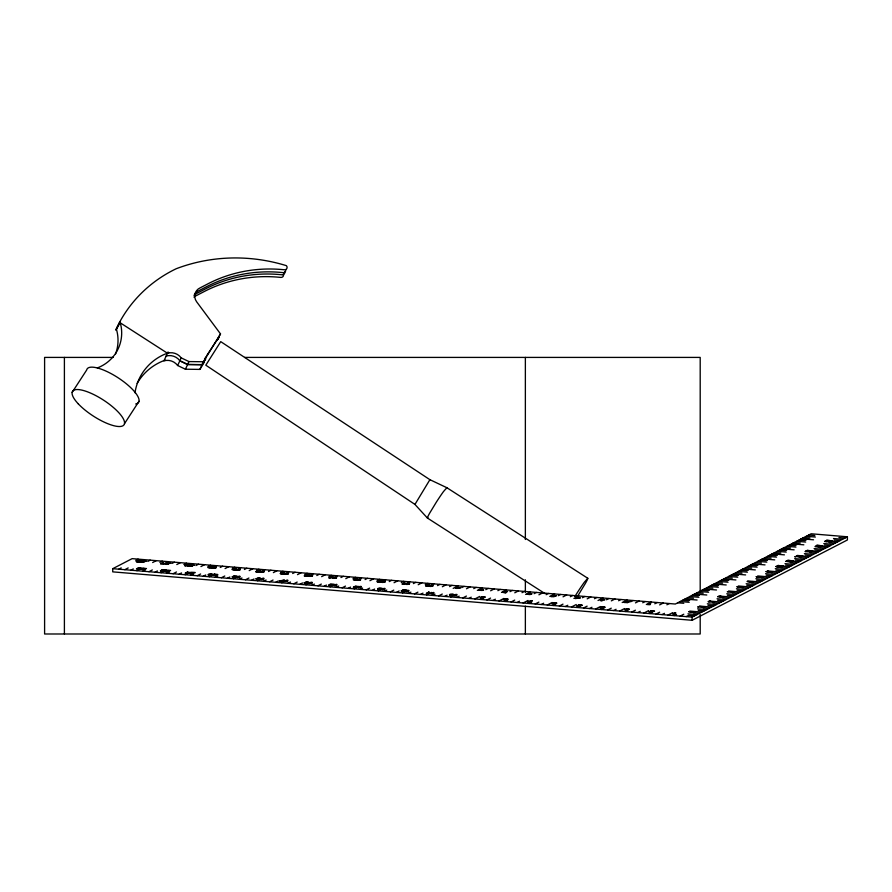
<?xml version="1.0" encoding="UTF-8"?>
<svg xmlns="http://www.w3.org/2000/svg" width="892" height="892" viewBox="0 0 892 892"><rect width="100%" height="100%" fill="white"/><g stroke="black" fill="none" stroke-linecap="round" stroke-linejoin="round"><path stroke-width="1.34" d="M545.045 593.626L427.413 518.04L414.88 504.37L205.807 365.185L220.737 341.636L429.899 479.684L446.87 487.712L587.795 578.272A19.379 1.115 -57.3 0 1 585.475 583.279L578.819 594.239A17.26 0.992 -57.3 0 1 577.537 596.213M429.621 480.297L429.899 479.684L415.115 504.158M216.979 340.276L220.502 333.898L196.641 301.786A9.845 9.366 25.6 0 1 200.377 287.737L207.78 283.901A135.829 129.106 25.6 0 1 284.403 269.785A2.564 2.442 25.6 0 0 286.377 265.66A166.904 158.642 25.6 0 0 176.17 268.748A136.922 130.154 25.6 0 0 119.517 322.347L115.949 329.995L119.996 321.767L121.145 326.617A40.709 38.713 25.6 0 1 97.328 367.939M166.113 356.098A12.098 11.496 25.6 0 1 179.805 360.714L181.176 357.859L188.948 361.572L203.443 361.751L220.502 333.898M181.176 357.859A12.098 11.496 25.6 0 0 167.484 353.243L163.916 360.881A12.098 11.496 25.6 0 1 177.62 365.497L179.85 360.836L187.621 364.56L202.105 364.739L205.662 358.941M179.805 360.714L187.576 364.438L188.948 361.572M177.62 365.497L185.391 369.221L187.621 364.56M187.576 364.438L202.071 364.616L203.443 361.751M185.391 369.221L199.875 369.399L202.105 364.739M218.061 339.216L219.109 336.797M216.834 340.61L217.771 338.837L206.676 355.663M202.071 364.616L205.617 358.818M217.046 340.365L219.176 336.886M199.875 369.399L204.145 362.431M204.502 359.197L206.063 356.644M574.816 596.57L577.314 592.622A17.26 0.992 -57.3 0 1 584.405 582.142L587.795 578.272M72.152 392.38L86.68 370.002A30.685 9.466 33 0 1 120.52 379.401A30.685 9.466 33 0 1 135.684 403.998M124.479 423.678L139.007 401.288M427.937 517.739L427.413 518.04A19.379 1.115 -57.3 0 1 429.732 513.034L436.389 502.073A17.26 0.992 -57.3 0 1 443.48 491.581L446.87 487.712A19.379 1.115 -57.3 0 1 446.725 488.437M372.254 590.37L374.595 589.054M167.049 573.221L169.469 571.917M179.125 574.225L181.544 572.92M360.178 589.356L362.62 588.062M142.91 571.203L145.363 569.899M384.318 591.374L386.782 590.08M239.469 579.276L241.955 577.971M251.544 580.279L254.019 578.975M112.726 568.683L132.139 558.637L675.322 604.04L811.185 533.773L847.4 536.794L847.4 539.972L692.125 620.286L112.726 571.861L112.726 568.683L692.125 617.108L847.4 536.794M118.77 569.185L121.223 567.914M135.751 560.399L138.171 559.15M137.602 560.533C150.692 560.901 128.392 561.403 139.464 561.804C134.77 562.562 135.551 560.499 140.234 560.923M124.802 569.687L128.203 567.925M139.364 562.161L144.214 559.652M142.218 560.923C155.286 561.302 132.919 561.793 144.069 562.194C139.375 562.941 140.167 560.878 144.85 561.302M130.834 570.189L133.298 568.918M147.816 561.414L150.246 560.154M136.877 570.702L141.728 568.193M152.644 562.54L156.278 560.655M159.891 562.417L162.322 561.168M148.942 571.705L152.342 569.943M163.504 564.179L168.354 561.67M166.436 562.952C179.928 563.164 156.858 564.034 168.51 564.145C164.005 565.104 164.005 562.897 169.056 563.343M154.974 572.207L157.438 570.936M171.966 563.432L174.386 562.172M161.742 569.832C175.245 570.033 152.175 570.913 163.827 571.025C159.322 571.984 159.322 569.776 164.373 570.222M161.017 572.72L165.867 570.2M176.783 564.558L180.418 562.674M166.358 570.211C179.426 570.601 157.059 571.081 168.209 571.493C163.515 572.24 164.295 570.178 168.978 570.601M183.852 564.524L186.461 563.175M173.081 573.723L176.482 571.962M187.643 566.197L192.494 563.688M195.917 565.539L198.526 564.19M185.157 574.738L190.007 572.218M200.923 566.576L204.569 564.692M191.055 572.274C204.123 572.664 181.756 573.155 192.906 573.556C188.212 574.303 189.004 572.24 193.687 572.664M191.189 575.24L193.642 573.969M207.992 566.543L210.601 565.193M197.221 575.741L200.633 573.98M211.783 568.215L216.633 565.706M203.264 576.243L205.718 574.972M220.246 567.457L222.665 566.208M209.297 576.745L214.147 574.236M225.063 568.594L228.709 566.71M215.329 577.258L217.793 575.987M232.31 568.472L234.741 567.212M221.372 577.76L224.773 575.998M235.923 570.233L240.773 567.725M227.404 578.261L229.857 576.99M244.386 569.475L246.816 568.226M233.436 578.763L238.287 576.254M249.202 570.612L252.849 568.728M256.461 570.49L258.881 569.23M245.512 579.778L248.913 578.016M260.063 572.251L264.913 569.743M268.525 571.493L270.956 570.244M257.576 580.781L262.426 578.272M273.353 572.631L276.988 570.746M263.619 581.294L266.117 580.001M280.601 572.508L283.02 571.248M269.652 581.796L273.052 580.034M284.202 574.27L289.064 571.761M275.684 582.298L278.181 581.004M292.665 573.511L295.096 572.263M281.716 582.799L286.577 580.291M297.493 574.649L301.128 572.764M304.741 574.526L307.16 573.266M293.791 583.814L297.192 582.052M308.353 576.288L313.203 573.779M299.823 584.316L302.488 582.944M316.805 575.53L319.236 574.281M305.867 584.817L310.717 582.309M321.633 576.667L325.268 574.783M311.899 585.33L314.352 584.059M328.88 576.544L331.311 575.284M317.931 585.832L321.332 584.07M332.493 578.306L337.343 575.786M323.963 586.334L326.427 585.063M340.956 577.548L343.375 576.299M330.007 586.836L334.857 584.327M345.773 578.685L349.408 576.801M353.02 578.562L355.451 577.302M342.071 587.85L345.472 586.089M356.633 580.324L361.483 577.804M348.114 588.352L350.578 587.081M365.096 579.566L367.515 578.317M354.146 588.854L358.997 586.345M369.912 580.703L373.558 578.819M377.104 580.614L379.591 579.321M366.211 589.868L369.623 588.107M380.772 582.331L385.623 579.822M389.235 581.584L391.655 580.335M378.286 590.872L383.136 588.363M394.052 582.721L397.698 580.837M401.3 582.599L403.73 581.339M390.362 591.887L393.762 590.125M404.912 584.349L409.762 581.84M396.394 592.388L399.137 590.961M413.375 583.602L415.806 582.353M402.604 589.958C416.096 590.169 393.026 591.039 404.678 591.162C400.441 592.165 399.75 589.813 405.224 590.348M402.426 592.89L407.276 590.381M418.203 584.739L421.838 582.855M408.458 593.392L410.922 592.121M425.25 584.717L427.87 583.357M414.501 593.905L417.902 592.143M429.052 586.367L433.902 583.859M420.533 594.407L422.986 593.135M437.515 585.62L439.946 584.371M426.566 594.908L431.416 592.399M442.343 586.758L445.978 584.873M432.609 595.41L435.028 594.161M449.59 586.635L452.01 585.375M438.641 595.923L442.276 594.039M453.192 588.386L458.053 585.877M444.673 596.425L447.104 595.165M461.655 587.638L464.085 586.39M450.705 596.926L455.567 594.418M466.483 588.776L470.117 586.891M456.749 597.428L459.168 596.179M473.73 588.653L476.15 587.393M462.781 597.941L466.416 596.057M477.343 590.404L482.193 587.895M468.813 598.443L471.244 597.183M485.794 589.657L488.225 588.397M474.856 598.945L479.706 596.436M490.622 590.794L494.257 588.91M480.888 599.446L483.52 598.086M497.87 590.671L500.3 589.411M486.921 599.959L490.567 598.075M501.482 592.422L506.333 589.913M492.953 600.461L495.383 599.201M509.945 591.675L512.365 590.415M498.996 600.963L503.846 598.454M514.762 592.812L518.397 590.928M505.028 601.464L507.715 600.082M522.01 592.678L524.44 591.429M511.06 601.977L514.706 600.093M525.622 594.44L530.472 591.931M517.104 602.479L519.523 601.219M534.085 593.693L536.505 592.433M523.136 602.981L527.986 600.472M538.902 594.819L542.548 592.946M529.168 603.483L531.665 602.189M546.149 594.696L548.58 593.448M535.2 603.984L538.846 602.111M549.762 596.458L554.612 593.949M541.243 604.497L543.663 603.237M558.225 595.711L560.644 594.451M547.275 604.999L552.126 602.49M563.042 596.837L566.688 594.964M553.308 605.501L555.738 604.252M570.289 596.715L572.72 595.466M559.351 606.002L562.986 604.129M573.902 598.476L578.752 595.967M565.383 606.515L567.803 605.255M582.364 597.729L584.795 596.469M571.415 607.017L576.265 604.508M587.192 598.855L590.827 596.982M594.44 598.733L596.859 597.484M583.491 608.021L587.126 606.147M598.041 600.494L602.892 597.986M589.523 608.534L591.953 607.274M606.504 599.747L608.935 598.487M595.555 609.035L600.405 606.527M611.332 600.873L614.967 599M601.598 609.537L604.018 608.288M618.58 600.751L620.999 599.502M607.63 610.039L611.265 608.166M622.181 602.513L627.043 600.004M613.663 610.552L616.093 609.292M630.644 601.766L633.075 600.506M619.695 611.053L624.556 608.545M635.472 602.892L639.107 601.018M625.738 611.555L628.158 610.306M642.719 602.769L645.139 601.52M631.77 612.057L635.405 610.184M646.332 604.531L651.182 602.022M637.802 612.57L640.233 611.31M654.784 603.784L657.214 602.524M643.846 613.072L648.696 610.563M659.612 604.91L663.247 603.025M649.878 613.573L652.609 612.157M666.859 604.787L669.29 603.538M656.01 614.086L659.645 612.202M662.042 614.588L664.473 613.339M667.985 615.09L672.836 612.581M674.118 615.603L676.537 614.343M680.15 616.104L683.785 614.22M797.281 555.437L803.134 555.984L801.93 555.816M817.34 545.915L816.303 546.45C810.538 546.294 826.36 547.944 817.997 545.971M752.826 581.517L751.666 582.13L747.039 581.417L751.989 582.376L753.528 581.584M686.182 616.606L688.613 615.357L694.545 615.848M336.039 587.349L338.726 586.055M287.759 583.312L290.491 582.03M358.127 586.746L353.277 587.271L355.663 586.033L358.394 586.613M737.227 575.084L737.907 574.883L732.243 574.604L738.576 574.827L736.257 575.251L736.948 575.262M741.832 587.204L742.512 587.014L736.848 586.735L743.181 586.947L740.862 587.371L741.553 587.382M626.374 602.055L624.879 602.368L628.024 602.524L624.132 602.434L629.863 601.643L625.66 601.464L628.57 601.71L626.964 601.855M113.139 357.413L44.6 357.413L44.6 633.989L700.198 633.989L700.198 614.532M244.586 357.413L700.198 357.413L700.198 592.299M529.056 594.172L530.818 594.128L527.094 594.239L530.015 594.596L532.067 593.726L527.952 593.715L531.286 593.715L528.7 593.804L529.235 594.027M553.865 603.561L555.627 603.516L551.903 603.628L554.824 603.984L556.876 603.115L552.706 603.182L556.106 603.103L553.519 603.182L554.043 603.416M826.282 541.667L831.177 541.489L829.984 542.102L829.292 542.035L830.24 541.544L824.565 541.433L827.152 540.976L825.256 541.344L825.981 541.634M808.765 535.022L814.797 535.534M838.937 537.542L844.969 538.054M806.335 536.282L815.388 537.04M833.496 538.545L842.55 539.303M803.904 537.53L809.947 538.043M834.087 540.061L840.119 540.563M801.484 538.79L813.549 539.794M825.624 540.808L837.699 541.812M799.054 540.039L805.097 540.552M829.237 542.57L835.269 543.072M796.634 541.299L805.688 542.057M823.784 543.574L832.838 544.321M794.203 542.559L800.236 543.061M824.386 545.079L830.419 545.581M792.642 543.328L798.496 543.886L792.352 543.484M791.784 543.808L803.848 544.822M815.924 545.826L827.988 546.829M790.056 544.666L796.957 544.611L794.293 544.822L791.639 543.852M789.353 545.068L795.385 545.57M819.525 547.588L825.568 548.089M786.922 546.317L795.976 547.075M814.084 548.591L823.138 549.349M784.503 547.577L790.535 548.078M814.675 550.096L820.707 550.598M783.053 548.29L788.907 548.836L782.763 548.435M782.072 548.825L794.148 549.84M806.212 550.843L818.287 551.858M781.202 549.249L787.056 549.795L780.913 549.394M779.653 550.085L785.685 550.587M809.824 552.605L815.857 553.107M777.222 551.334L786.276 552.092M804.383 553.609L813.437 554.367M774.791 552.594L780.834 553.096M804.974 555.114L811.006 555.616M772.372 553.843L784.436 554.857M796.511 555.861L808.576 556.876M769.941 555.103L775.973 555.605M800.124 557.623L806.156 558.124M767.521 556.352L776.564 557.11M794.672 558.626L803.725 559.384M765.091 557.611L771.123 558.113M795.263 560.131L801.306 560.633M762.66 558.871L774.735 559.875M786.811 560.878L798.875 561.893M760.24 560.12L766.273 560.622M790.412 562.64L796.444 563.153M757.81 561.38L766.864 562.127M784.971 563.644L794.025 564.402M755.39 562.629L761.422 563.131M785.562 565.149L791.594 565.662M752.959 563.889L765.035 564.892M777.099 565.907L789.175 566.911M750.529 565.138L756.572 565.639M780.712 567.658L786.744 568.171M748.109 566.398L757.163 567.156M775.271 568.661L784.324 569.419M745.679 567.647L751.711 568.159M775.862 570.178L781.894 570.679M743.259 568.906L755.323 569.91M767.399 570.925L779.463 571.928M740.828 570.155L746.86 570.668M771 572.686L777.043 573.188M738.398 571.415L747.451 572.173M765.559 573.69L774.613 574.437M735.978 572.664L742.01 573.177M766.15 575.195L772.193 575.697M733.547 573.924L745.623 574.927M757.687 575.942L769.763 576.946M731.128 575.184L737.16 575.686M761.3 577.704L767.332 578.206M728.697 576.433L737.751 577.191M755.858 578.707L764.912 579.466M726.266 577.693L732.31 578.194M756.449 580.213L762.482 580.714M723.847 578.941L735.911 579.956M747.987 580.96L760.062 581.974M721.416 580.201L727.459 580.703M751.599 582.721L757.631 583.223M718.997 581.45L728.05 582.208M746.147 583.725L755.201 584.483M716.566 582.71L722.598 583.212M746.738 585.23L752.781 585.732M714.135 583.959L726.211 584.974M738.286 585.977L750.35 586.992M712.775 584.639L715.897 584.282L718.651 585.163L712.474 584.795M711.716 585.219L717.748 585.721M741.888 587.739L747.931 588.241M709.285 586.468L718.339 587.226M736.446 588.742L745.5 589.501M706.865 587.728L712.898 588.229M737.037 590.248L743.069 590.749M704.435 588.976L716.51 589.991M728.574 590.995L740.65 592.009M702.004 590.236L708.047 590.738M732.187 592.756L738.219 593.258M699.584 591.496L708.638 592.243M726.746 593.76L735.8 594.518M697.154 592.745L703.197 593.247M727.337 595.265L733.369 595.778M694.734 594.005L706.798 595.009M718.874 596.023L730.938 597.027M692.616 595.064L699.518 595.009L696.853 595.22L694.188 594.25M692.303 595.254L698.336 595.756M722.487 597.774L728.519 598.287M689.873 596.514L698.927 597.272M717.034 598.777L726.088 599.536M687.453 597.763L693.485 598.276M717.625 600.283L723.668 600.795M685.023 599.023L697.098 600.026M709.162 601.041L721.238 602.044M683.908 599.569L689.772 600.115L683.618 599.714M682.603 600.271L688.635 600.784M712.775 602.802L718.807 603.304M680.172 601.531L689.226 602.29M707.334 603.795L716.388 604.553M677.753 602.78L683.785 603.293M707.925 605.311L713.957 605.813M699.462 606.058L711.537 607.062M703.074 607.82L709.107 608.322M697.633 608.823L706.676 609.571M698.224 610.329L704.256 610.83M689.761 611.076L701.826 612.09M693.363 612.837L699.406 613.339M687.922 613.841L696.975 614.599M742.557 569.23L746.872 570.1L748.745 569.553L747.206 570.356L742.256 569.386M168.856 352.63L167.964 352.061L167.518 353.366M119.517 322.347L167.484 353.243L164.407 354.369A54.379 51.703 25.6 0 0 135.004 392.792M118.145 325.212L115.993 329.928A136.844 130.076 25.6 0 1 119.227 324.309M692.125 617.108L692.125 620.286M525.366 357.413L525.366 539.482M525.366 579.789L525.366 592.299M525.366 606.192L525.366 633.989M64.402 357.413L64.402 633.989M193.999 297.181A9.845 9.366 25.6 0 1 196.82 295.375L204.223 291.539A135.829 129.106 25.6 0 1 280.835 277.423A2.564 2.442 25.6 0 0 283.377 274.156M284.637 271.514A2.564 2.442 25.6 0 1 282.106 274.792A135.829 129.106 25.6 0 0 205.483 288.908L198.08 292.743A9.845 9.366 25.6 0 0 194.155 295.787M285.708 269.852A2.564 2.442 25.6 0 1 283.032 272.64A135.829 129.106 25.6 0 0 206.409 286.756L199.005 290.602A9.845 9.366 25.6 0 0 194.233 295.074M137.134 383.404A54.512 52.851 21.8 0 1 165.276 360.112M116.417 329.237A40.82 39.594 24.9 0 1 115.57 353.946M761.59 559.44L767.923 559.674L763.931 559.83A3.914 0.814 0 0 1 762.738 559.674L763.887 559.083L761.59 559.44M766.072 571.627L772.405 571.861L768.346 571.95A3.914 0.814 0 0 1 767.22 571.861L768.369 571.27L766.072 571.627M726.233 579.622L722.565 579.677L728.251 579.789L727.303 580.279L727.995 580.346L729.177 579.733L726.233 579.622M730.961 591.675L727.292 591.742L732.979 591.853L732.02 592.344L732.722 592.399L733.904 591.786L730.961 591.675M280.322 573.623C282.496 575.307 288.127 572.207 282.418 572.753C276.977 573.656 290.859 574.002 280.322 573.623M304.127 582.911L307.049 583.268L309.089 582.398L306.224 582.041L304.952 582.554L307.852 582.799L304.127 582.911M213.076 567.011L210.166 566.922A3.914 0.814 0 0 0 209.419 567.167C219.61 568.527 198.526 567.468 213.076 567.011M236.993 576.321L234.083 576.232A3.914 0.814 0 0 0 233.336 576.477L236.179 576.834L232.02 576.879L233.96 576.054L236.993 576.321M460.395 587.772L457.485 587.683A3.914 0.814 0 0 0 456.737 587.928L456.158 588.397L459.581 588.296L455.422 588.33L457.362 587.505L460.395 587.772M485.114 597.06L482.215 596.971A3.914 0.814 0 0 0 481.468 597.216L484.311 597.573L480.141 597.618L482.081 596.793L485.114 597.06M141.204 568.349C138.36 567.836 135.707 569.252 138.907 569.096C141.906 569.475 133.432 569.185 137.68 568.617C136.063 567.881 140.49 567.658 141.204 568.349M357.681 579.142C354.403 578.551 351.771 580.268 356.376 579.878C350.746 580.937 353.745 577.592 357.681 579.142M381.988 588.475C379.133 587.906 376.212 589.59 380.003 589.133C376.669 590.939 376.346 586.813 381.988 588.475M604.731 599.77C601.743 599.179 599.179 600.873 602.747 600.428C599.424 602.245 599.101 598.108 604.731 599.77M629.273 609.214C626.418 608.634 623.497 610.318 627.288 609.872C623.954 611.678 623.631 607.552 629.273 609.214M776.731 554.779L771.725 554.579L776.731 554.779M781.537 566.799L776.531 566.598L781.526 566.844M236.413 569.063L233.804 569.096L236.413 569.063M260.152 578.351L257.576 578.44L260.152 578.351M483.219 589.701L480.61 589.735L483.219 589.701M507.626 599.034L505.017 599.067L507.626 599.034M309.635 575.128L306.134 575.173L308.922 575.541L307.116 576.12L304.172 575.875L307.773 575.63L305.254 575.228L306.458 574.805L309.635 575.128M333.887 584.45L330.386 584.494L333.173 584.862L331.367 585.442L328.423 585.197L332.025 584.94L329.505 584.55L330.709 584.126L333.887 584.45M556.218 595.756L552.717 595.789L555.504 596.157L553.698 596.748L550.754 596.503L554.356 596.246L551.836 595.845L553.04 595.432L556.218 595.756M582.108 605.2L578.607 605.233L581.394 605.601L579.588 606.192L576.645 605.947L580.246 605.69L577.771 605.378L578.93 604.876L582.108 605.2M284.515 573.11L281.939 573.244L284.515 573.11M308.32 582.398L305.733 582.476L308.32 582.398M767.22 559.697L764.366 559.618L767.22 559.697M771.692 571.884L768.848 571.805L771.692 571.884M732.912 574.593L735.8 574.66L732.912 574.593M737.517 586.713L740.405 586.791L737.517 586.713M188.914 565.037C183.384 568.171 182.96 563.175 188.914 565.037M212.441 574.314C206.911 577.447 206.476 572.452 212.441 574.314M429.899 585.241C424.369 588.374 423.934 583.379 429.899 585.241M453.772 594.485C448.23 597.618 447.806 592.622 453.772 594.485M232.221 569.575C240.104 570.757 236.124 567.044 232.221 569.575M255.959 578.863C263.976 580.034 259.918 576.321 255.959 578.863M479.026 590.214C487.032 591.374 482.985 587.672 479.026 590.214M503.434 599.547C511.317 600.729 507.336 597.016 503.434 599.547M140.713 569.219L143.846 569.631L144.615 569.442L141.471 569.297L146.455 568.572L142.542 568.249L145.162 568.639L140.813 569.141M188.58 565.907L191.724 566.32L192.494 566.13L189.349 565.985L194.333 565.26L190.409 564.937L193.04 565.327L188.58 565.907M212.095 575.184L215.24 575.596L216.009 575.418L212.865 575.262L217.849 574.537L213.935 574.214L216.555 574.604L212.095 575.184M377.149 581.707L380.282 582.119L381.051 581.93L377.907 581.785L382.902 581.06L378.977 580.737L381.609 581.127L377.149 581.707M703.833 589.634L709.541 589.891L703.13 589.712L705.739 589.278L703.833 589.634M708.772 601.576L714.481 601.832L708.07 601.654L710.679 601.219L708.772 601.576M801.061 539.348L806.769 539.604L800.358 539.426L802.967 538.991L801.061 539.348M805.721 551.446L811.43 551.702L805.008 551.524L807.628 551.089L805.721 551.446M648.774 611.711L651.874 612.135L652.665 611.957L649.532 611.801L654.572 611.087L650.681 610.752L653.279 611.143L648.774 611.711M754.922 564.591L752.324 564.658L754.922 564.591M759.527 576.711L756.918 576.778L759.527 576.711M211.46 567.524L208.828 567.58L211.46 567.524M235.376 576.834L232.745 576.89L235.376 576.834M483.497 597.573L480.877 597.685L483.497 597.573M751.677 564.536L758.044 564.803L751.677 564.536M756.271 576.667L762.638 576.923L756.271 576.667M184.923 565.483L188.167 565.06L184.923 565.483M208.449 574.76L211.694 574.337L208.449 574.76M425.908 585.676L429.152 585.264L425.908 585.676M449.769 594.931L453.013 594.507L449.769 594.931M771.089 554.49L777.4 554.802L771.089 554.49M775.895 566.509L782.206 566.821L775.895 566.509M704.546 606.928C702.539 608.511 700.131 605.858 698.347 607.051L697.644 606.984C700.41 605.768 703.911 607.43 704.546 606.928M801.607 556.708C799.589 558.292 797.192 555.638 795.396 556.831L794.705 556.764C797.47 555.549 800.971 557.21 801.607 556.708M233.068 569.575L235.064 569.665L233.068 569.575M256.807 578.863L258.803 578.953L256.807 578.863M479.863 590.214L481.87 590.303L479.863 590.214M504.27 599.547L506.277 599.636L504.27 599.547M757.353 564.814L755.312 564.837L757.353 564.814M761.958 576.946L759.917 576.957L761.958 576.946M162.901 562.662L160.515 563.9C167.607 563.265 158.352 564.58 163.637 562.718L162.901 562.662M187.532 571.984L185.135 573.221C192.226 572.586 182.971 573.902 188.257 572.04L187.532 571.984M215.53 567.033L213.132 568.271C220.224 567.647 210.969 568.962 216.254 567.1L215.53 567.033M239.614 569.063L237.216 570.3C244.308 569.665 235.053 570.98 240.338 569.118L239.614 569.063M239.446 576.343L237.049 577.581C244.14 576.957 234.897 578.272 240.182 576.41L239.446 576.343M255.714 571.694L259.327 572.129L256.695 571.739L260.854 570.847L255.714 571.694M263.597 571.07L261.2 572.307C268.291 571.683 259.037 572.998 264.322 571.136L263.597 571.07M263.352 578.351L260.955 579.588C268.046 578.953 258.791 580.268 264.077 578.406L263.352 578.351M287.837 573.099L285.44 574.337C292.531 573.701 283.277 575.017 288.562 573.155L287.837 573.099M279.386 580.937L282.998 581.372L280.378 580.993L284.526 580.09L279.386 580.937M287.269 580.324L284.871 581.562C291.963 580.926 282.708 582.242 287.993 580.38L287.269 580.324M312.044 575.117L309.647 576.366C316.738 575.73 307.484 577.046 312.769 575.184L312.044 575.117M311.631 582.376L309.245 583.624C316.337 582.989 307.082 584.305 312.367 582.443L311.631 582.376M329.739 576.946L330.274 577.146L328.735 577.949L333.853 577.28L329.739 576.946M331.01 577.202L329.928 577.76L332.861 577.358L331.01 577.202M336.05 577.124L333.653 578.362C340.744 577.726 331.49 579.053 336.775 577.18L336.05 577.124M336.295 584.438L333.898 585.676C340.989 585.052 331.735 586.367 337.02 584.505L336.295 584.438M360.1 579.12L357.703 580.357C364.795 579.733 355.54 581.049 360.825 579.187L360.1 579.12M355.551 586.535L354.481 587.092L357.413 586.691L355.551 586.535M360.591 586.445L358.194 587.683C365.285 587.059 356.042 588.374 361.327 586.512L360.591 586.445M384.675 581.205L382.278 582.443C389.369 581.818 380.115 583.134 385.4 581.272L384.675 581.205M384.396 588.464L381.999 589.701C389.09 589.066 379.836 590.381 385.121 588.519L384.396 588.464M404.377 582.833L401.98 584.082C409.071 583.446 399.817 584.762 405.102 582.9L404.377 582.833M408.982 583.223L406.596 584.461C413.687 583.825 404.433 585.152 409.718 583.29L408.982 583.223M408.302 590.437L405.905 591.675C412.996 591.039 403.742 592.355 409.027 590.493L408.302 590.437M432.475 585.23L430.078 586.468C437.169 585.832 427.926 587.148 433.211 585.286L432.475 585.23M428.673 592.143L426.276 593.381C433.367 592.745 424.113 594.061 429.398 592.199L428.673 592.143M433.278 592.522L430.881 593.76C437.972 593.124 428.729 594.451 434.014 592.589L433.278 592.522M456.347 594.473L453.95 595.711C461.041 595.076 451.787 596.402 457.072 594.54L456.347 594.473M502.464 592.333L506.076 592.779L503.445 592.388L507.593 591.485L502.464 592.333M527.25 601.654L530.863 602.089L528.242 601.71L532.39 600.807L527.25 601.654M576.299 597.562L576.834 597.774L575.284 598.565L580.402 597.908L576.299 597.562M577.559 597.83L576.488 598.387L579.421 597.986L577.559 597.83M601.108 606.894L601.643 607.095L600.093 607.898L605.211 607.24L601.108 606.894M602.368 607.162L601.286 607.72L604.23 607.318L602.368 607.162M650.045 603.416L647.648 604.653C654.739 604.018 645.485 605.345 650.77 603.483L650.045 603.416M773.119 553.486L778.972 554.043L773.119 553.486M802.443 538.322L808.297 538.88L802.443 538.322M715.607 584.427L714.86 584.817L717.536 585.041L715.607 584.427M675.066 612.737L672.668 613.975C679.76 613.339 670.505 614.655 675.79 612.793L675.066 612.737M688.724 611.678L694.578 612.235L688.724 611.678M717.603 596.637L723.49 597.161L720.725 596.28L717.603 596.637M777.913 565.506L783.778 566.063L777.913 565.506M785.897 561.324L791.75 561.871L785.897 561.324M787.747 560.366L793.601 560.912L787.747 560.366M807.104 550.42L812.958 550.966L807.104 550.42M816.86 545.313L822.714 545.859L816.86 545.313M826.65 540.307L832.504 540.864L826.65 540.307M720.446 596.425L719.699 596.815L722.375 597.038L720.446 596.425M817.719 546.116L816.972 546.506L819.648 546.729L817.719 546.116M78.362 403.942A30.685 9.466 33 0 0 123.063 425.696A30.685 9.466 33 0 0 93.526 394.442A30.685 9.466 33 0 0 78.362 403.942"/></g></svg>
